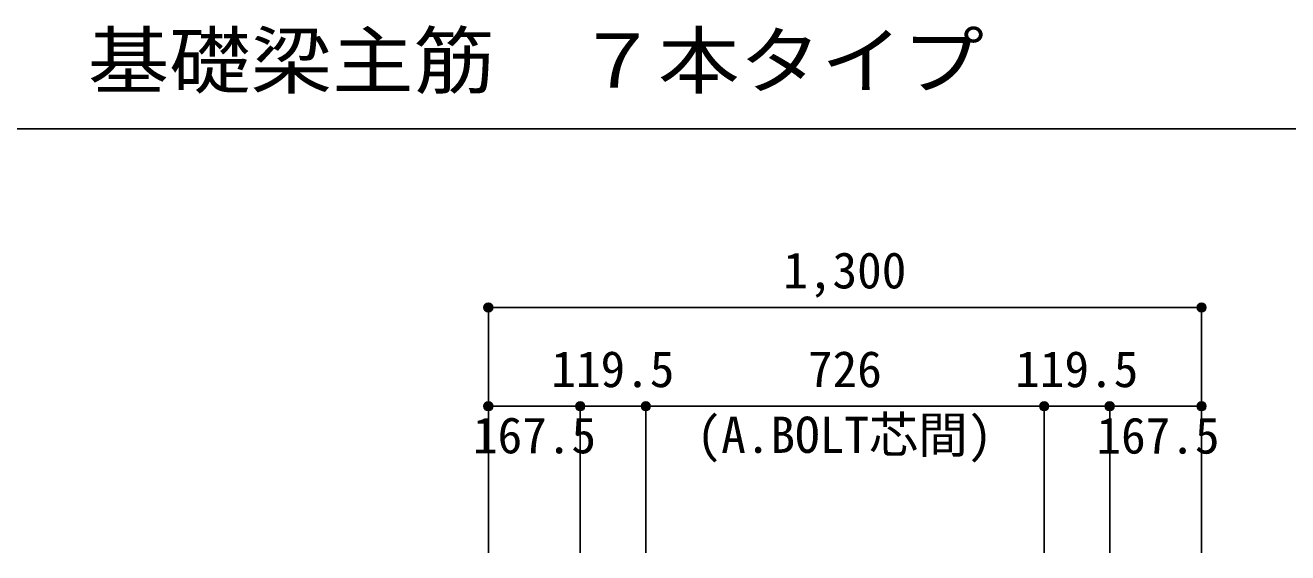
# Model space of a CAD drawing. Units: millimetres at full size, sheet at 1:30. Extents: x -5973 to 5954, y -4195 to 4201.
# Drawn here: x -942 to 1359, y -995 to -33 of the extents above; entities that cross this region are included whole.
import ezdxf
from ezdxf.enums import TextEntityAlignment as Align

# ---------------------------------------------------------------- set-up
doc = ezdxf.new("R2010")
doc.units = ezdxf.units.MM
doc.header["$LTSCALE"] = 30
doc.header["$PDMODE"] = 32
doc.header["$PDSIZE"] = 15
for name, color, linetype in [('0-7_文字', 4, 'Continuous'), ('0-D_寸法', 4, 'Continuous'), ('6-7_文字', 7, 'Continuous'), ('F-0_枠', 6, 'Continuous')]:
    doc.layers.add(name, color=color, linetype=linetype)
doc.styles.add('ＭＳ ゴシック', font='')
doc.styles.get('ＭＳ ゴシック').set_extended_font_data('MS Gothic')

msp = doc.modelspace()

# ---------------------------------------------------------------- linework, layer by layer
at = {"layer": '0-D_寸法'}
for p, q in [((-97.56, -547.85), (-97.56, -727.85)), ((-97.56, -547.85), (-97.56, -727.85)), ((-97.56, -547.85), (1202.44, -547.85)), ((1202.44, -547.85), (1202.44, -727.85)), ((-97.56, -727.85), (69.94, -727.85)), ((-97.56, -727.85), (-97.56, -994.89)), ((69.94, -727.85), (69.94, -994.89)), ((69.94, -727.85), (189.44, -727.85)), ((189.44, -727.85), (189.44, -994.89)), ((189.44, -727.85), (915.44, -727.85)), ((915.44, -727.85), (915.44, -994.89)), ((915.44, -727.85), (1034.94, -727.85)), ((1034.94, -727.85), (1034.94, -994.89)), ((1034.94, -727.85), (1202.44, -727.85)), ((1202.44, -727.85), (1202.44, -994.89)), ((1202.44, -727.85), (1202.44, -994.89))]:
    msp.add_line(p, q, dxfattribs=at)
for centre, radius in [((-97.56, -547.85), 8), ((-97.56, -547.85), 7.2), ((-97.56, -547.85), 6.4), ((-97.56, -547.85), 5.6), ((-97.56, -547.85), 4.8), ((-97.56, -547.85), 4), ((-97.56, -547.85), 3.2), ((-97.56, -547.85), 2.4), ((-97.56, -547.85), 1.6), ((-97.56, -547.85), 0.8), ((1202.44, -547.85), 8), ((1202.44, -547.85), 7.2), ((1202.44, -547.85), 6.4), ((1202.44, -547.85), 5.6), ((1202.44, -547.85), 4.8), ((1202.44, -547.85), 4), ((1202.44, -547.85), 3.2), ((1202.44, -547.85), 2.4), ((1202.44, -547.85), 1.6), ((1202.44, -547.85), 0.8), ((-97.56, -727.85), 8), ((-97.56, -727.85), 7.2), ((-97.56, -727.85), 6.4), ((-97.56, -727.85), 5.6), ((-97.56, -727.85), 4.8), ((-97.56, -727.85), 4), ((-97.56, -727.85), 3.2), ((-97.56, -727.85), 2.4), ((-97.56, -727.85), 1.6), ((-97.56, -727.85), 0.8), ((69.94, -727.85), 8), ((69.94, -727.85), 7.2), ((69.94, -727.85), 6.4), ((69.94, -727.85), 5.6), ((69.94, -727.85), 4.8), ((69.94, -727.85), 4), ((69.94, -727.85), 3.2), ((69.94, -727.85), 2.4), ((69.94, -727.85), 1.6), ((69.94, -727.85), 0.8), ((189.44, -727.85), 8), ((189.44, -727.85), 7.2), ((189.44, -727.85), 6.4), ((189.44, -727.85), 5.6), ((189.44, -727.85), 4.8), ((189.44, -727.85), 4), ((189.44, -727.85), 3.2), ((189.44, -727.85), 2.4), ((189.44, -727.85), 1.6), ((189.44, -727.85), 0.8), ((915.44, -727.85), 8), ((915.44, -727.85), 7.2), ((915.44, -727.85), 6.4), ((915.44, -727.85), 5.6), ((915.44, -727.85), 4.8), ((915.44, -727.85), 4), ((915.44, -727.85), 3.2), ((915.44, -727.85), 2.4), ((915.44, -727.85), 1.6), ((915.44, -727.85), 0.8), ((1034.94, -727.85), 8), ((1034.94, -727.85), 7.2), ((1034.94, -727.85), 6.4), ((1034.94, -727.85), 5.6), ((1034.94, -727.85), 4.8), ((1034.94, -727.85), 4), ((1034.94, -727.85), 3.2), ((1034.94, -727.85), 2.4), ((1034.94, -727.85), 1.6), ((1034.94, -727.85), 0.8), ((1202.44, -727.85), 8), ((1202.44, -727.85), 7.2), ((1202.44, -727.85), 6.4), ((1202.44, -727.85), 5.6), ((1202.44, -727.85), 4.8), ((1202.44, -727.85), 4), ((1202.44, -727.85), 3.2), ((1202.44, -727.85), 2.4), ((1202.44, -727.85), 1.6), ((1202.44, -727.85), 0.8)]:
    msp.add_circle(centre, radius, dxfattribs=at)
at = {"layer": '0-D_寸法', "color": 7}
for p in [(-97.56, -547.85), (-97.56, -547.85), (1202.44, -547.85), (-97.56, -727.85), (-97.56, -727.85), (69.94, -727.85), (69.94, -727.85), (189.44, -727.85), (189.44, -727.85), (915.44, -727.85), (915.44, -727.85), (1034.94, -727.85), (1034.94, -727.85), (1202.44, -727.85), (1202.44, -727.85)]:
    msp.add_point(p, dxfattribs=at)
at = {"layer": 'F-0_枠', "color": 2}
msp.add_line((-5972.88, -222.05), (3723.6, -222.05), dxfattribs=at)

# ---------------------------------------------------------------- texts
at = {"layer": '0-7_文字', "style": 'ＭＳ ゴシック'}
msp.add_text('(A.BOLT芯間)', height=65.98, dxfattribs=at).set_placement((281.92, -832.62), align=Align.BOTTOM_LEFT)
at = {"layer": '0-D_寸法', "style": 'ＭＳ ゴシック'}
for s, p in [('1,300', (439.94, -532.85)), ('119.5', (17.19, -712.85)), ('726', (484.94, -712.85)), ('119.5', (862.69, -712.85)), ('167.5', (-125.62, -833.5)), ('167.5', (1010.78, -833.98))]:
    msp.add_text(s, height=65.98, dxfattribs=at).set_placement(p, align=Align.BOTTOM_LEFT)
at = {"layer": '6-7_文字', "color": 2, "style": 'ＭＳ ゴシック', "width": 1.1}
msp.add_text('\u3000\u3000基礎梁主筋\u3000７本タイプ', height=98.97, dxfattribs=at).set_placement((-1124.64, -177.05), align=Align.BOTTOM_LEFT)

doc.saveas('drawing.dxf')
